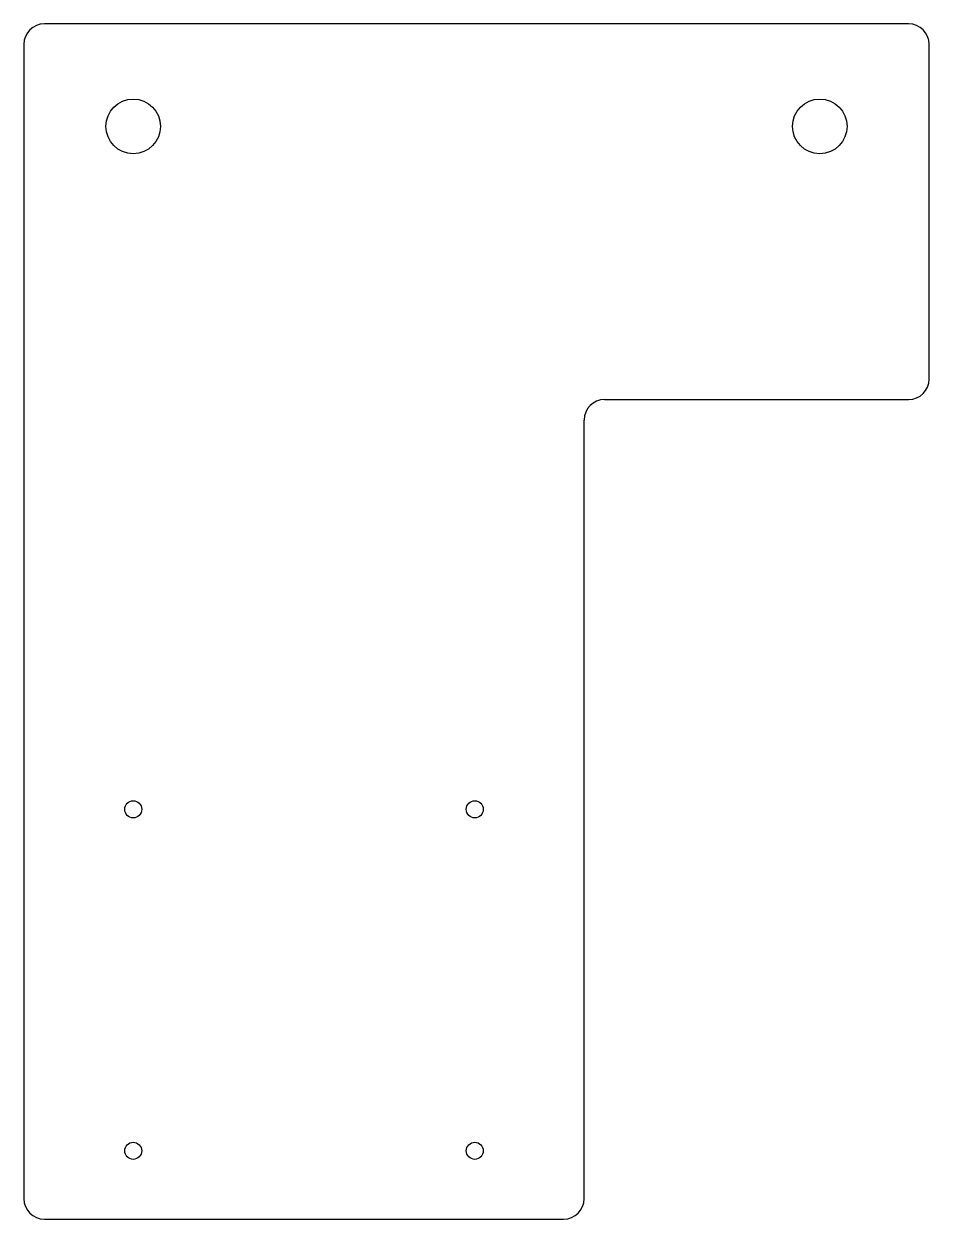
# Model space of a CAD drawing. Header units: millimetres. Extents: x -32 to 233, y -120 to 230.
import ezdxf

# ---------------------------------------------------------------- set-up
doc = ezdxf.new("R2010")
doc.units = ezdxf.units.MM
doc.header["$MEASUREMENT"] = 0
doc.layers.add('Holes', color=12, linetype='Continuous', true_color=0xc80000)
doc.layers.add('Outline', color=192, linetype='Continuous', true_color=0x7d26cd)

msp = doc.modelspace()

# ---------------------------------------------------------------- linework, layer by layer
at = {"layer": 'Holes'}
for centre, radius in [((0, 200), 8), ((201, 200), 8), ((0, 0), 2.5), ((100, 0), 2.5), ((0, -100), 2.5), ((100, -100), 2.5)]:
    msp.add_circle(centre, radius, dxfattribs=at)
at = {"layer": 'Outline'}
for centre, start, end in [((-26, 224), 90, 180), ((227, 224), 360, 90), ((227, 126), 270, 0), ((138, 114), 90, 180), ((-26, -114), 180, 270), ((126, -114), 270, 360)]:
    msp.add_arc(centre, 6, start, end, dxfattribs=at)
for points in [[(132, 230), (53, 230), (-26, 230)], [(227, 230), (179.5, 230), (132, 230)], [(-32, 224), (-32, 55), (-32, -114)], [(233, 126), (233, 175), (233, 224)], [(138, 120), (182.5, 120), (227, 120)], [(132, -114), (132, 0), (132, 114)], [(-26, -120), (50, -120), (126, -120)]]:
    msp.add_open_spline(points, degree=2, dxfattribs=at)

doc.saveas('drawing.dxf')
